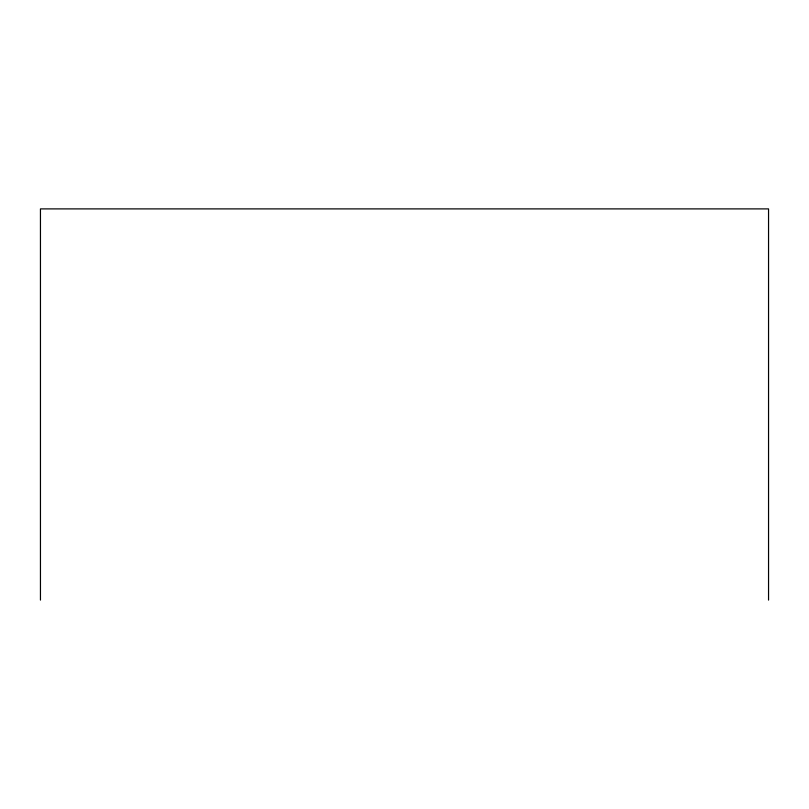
<?xml version="1.0" encoding="UTF-8"?>
<svg xmlns="http://www.w3.org/2000/svg" width="809" height="809" viewBox="0 0 809 809"><rect width="100%" height="100%" fill="white"/><g stroke="black" fill="none" stroke-linecap="round" stroke-linejoin="round"><path stroke-width="1.21" d="M768.55 600.106L768.55 208.894L40.45 208.894L40.45 600.106"/></g></svg>
